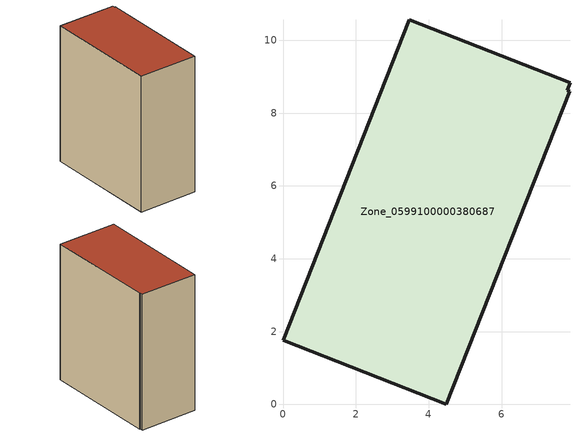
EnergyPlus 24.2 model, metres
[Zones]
Zone_0599100000380687
 floor ground (C_G): 0,1.76 3.47,10.57 7.88,8.83 7.8,8.62 7.87,8.6 4.48,0 z3.9
 wall outside (C_F): 3.47,10.57 0,1.76 4.48,0 7.87,8.6 7.8,8.62 7.88,8.83 3.47,10.57 z3.9:14.98
 roof outside (C_R): 4.48,0 7.87,8.6 7.8,8.62 7.88,8.83 3.47,10.57 0,1.76 z14.98
[BUILDING]
Pand.0599100000380687: North Axis=0; Terrain=City; Loads Convergence Tolerance Value=0.04; Temperature Convergence Tolerance Value=0.4; Solar Distribution=FullExterior; Maximum Number of Warmup Days=25; Minimum Number of Warmup Days=1
[Site:Location]
Rotterdam.The.Hague.AP_ZH_NLD Design_Conditions: Latitude=51.96; Longitude=4.45; Time Zone=1; Elevation=-4.5
[SITE:GROUNDTEMPERATURE:BUILDINGSURFACE]
18, 18, 18, 18, 18, 18, 18, 18, 18, 18, 18, 18
[MATERIAL] Thermal Absorptance=0.9; Solar Absorptance=0.7; Visible Absorptance=0.7
Name | Roughness | Thickness | Conductivity | Density | Specific Heat
G.TI.1992-2005 | MediumSmooth | 0.15 | 0.06 | 540 | 1210
F.TI.1992-2005 | Rough | 0.3 | 0.12 | 1920 | 840
R.TI.1992-2005 | MediumRough | 0.2 | 0.08 | 1500 | 1000
[CONSTRUCTION]
C_G: G.TI.1992-2005
C_F: F.TI.1992-2005
C_R: R.TI.1992-2005
[ZONE]
Zone_0599100000380687: Type=1; Multiplier=1; Ceiling Height=Autocalculate; Volume=Autocalculate; Floor Area=autocalculate; Part of Total Floor Area=Yes
[ZONEINFILTRATION:DESIGNFLOWRATE]
Infil_Zone_0599100000380687: Zone or ZoneList or Space or SpaceList=Zone_0599100000380687; Schedule=AlwaysOn; Design Flow Rate Calculation Method=Flow/Area; Flow Rate per Floor Area=0.0015; Constant Term Coefficient=1; Temperature Term Coefficient=0; Velocity Term Coefficient=0; Velocity Squared Term Coefficient=0
[HVACTEMPLATE:ZONE:IDEALLOADSAIRSYSTEM]
Zone_0599100000380687: Maximum Heating Supply Air Temperature=50; Minimum Cooling Supply Air Temperature=13; Maximum Heating Supply Air Humidity Ratio=0.0156; Minimum Cooling Supply Air Humidity Ratio=0.0077; Heating Limit=NoLimit; Cooling Limit=NoLimit; Dehumidification Control Type=ConstantSensibleHeatRatio; Cooling Sensible Heat Ratio=0.7; Dehumidification Setpoint=60; Humidification Control Type=None; Humidification Setpoint=30; Outdoor Air Method=None; Outdoor Air Flow Rate per Person=0.00944; Outdoor Air Flow Rate per Zone Floor Area=0; Outdoor Air Flow Rate per Zone=0; Demand Controlled Ventilation Type=None; Outdoor Air Economizer Type=NoEconomizer; Heat Recovery Type=None; Sensible Heat Recovery Effectiveness=0.7; Latent Heat Recovery Effectiveness=0.65
[ZONECONTROL:THERMOSTAT]
ThermostatControl_Zone_0599100000380687: Zone or ZoneList=Zone_0599100000380687; Control Type Schedule=DualSetpointControlType; Control 1=Thermostat_Zone_0599100000380687; Temperature Difference Between Cutout And Setpoint=0
[THERMOSTATSETPOINT:DUALSETPOINT]
Thermostat_Zone_0599100000380687: Heating Setpoint Temperature Schedule=HeatingSetpoint_Zone_0599100000380687; Cooling Setpoint Temperature Schedule=CoolingSetpoint_Zone_0599100000380687
[SCHEDULE:COMPACT]
HeatingSetpoint_Zone_0599100000380687: Through: 12/31, For: AllDays, Until: 24:00, 21
CoolingSetpoint_Zone_0599100000380687: Through: 12/31, For: AllDays, Until: 24:00, 24
DualSetpointControlType: Through: 12/31, For: AllDays, Until: 24:00, 4
AlwaysOn: Through: 12/31, For: AllDays, Until: 24:00, 1
